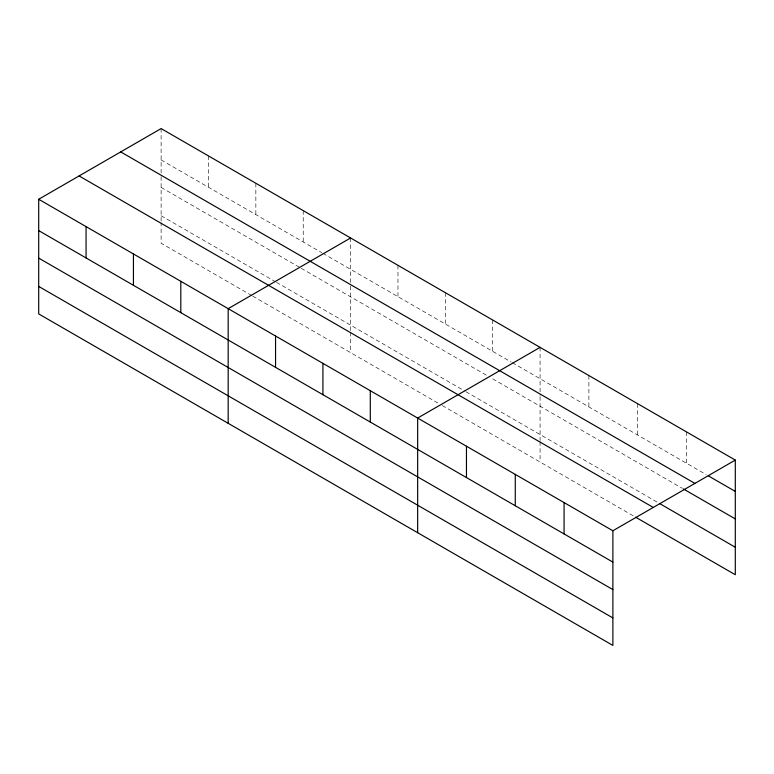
<?xml version="1.0" encoding="UTF-8"?>
<svg xmlns="http://www.w3.org/2000/svg" width="774" height="774" viewBox="0 0 774 774"><rect width="100%" height="100%" fill="white"/><g stroke="black" fill="none" stroke-linecap="round" stroke-linejoin="round"><path stroke-width="0.58" stroke-dasharray="3.87 2.9" d="M161.118 159.928L321.761 252.672M322.797 253.272L511.246 362.068M512.272 362.667L706.227 474.636M161.118 187.414L300.138 267.678M301.173 268.278L487.562 375.883M492.709 378.863L682.339 488.346M161.118 215.743L275.428 281.736M276.453 282.336L464.903 391.131M465.938 391.731L658.461 502.877M251.743 295.552L161.118 243.239L161.118 222.912M252.769 296.152L438.132 403.167M442.254 405.547L634.574 516.587M686.499 431.911L686.499 463.249M637.689 403.728L637.689 435.075M588.888 375.554L588.888 406.892M540.078 347.371L540.078 395.446M540.078 396.646L540.078 440.512M540.078 441.702L540.078 462.03M492.709 320.03L492.709 351.367M445.34 292.678L445.34 324.016M397.971 265.327L397.971 296.665M350.603 237.976L350.603 284.861M350.603 286.051L350.603 331.117M350.603 332.307L350.603 352.634M303.224 210.634L303.224 241.972M255.855 183.283L255.855 214.621M208.487 155.932L208.487 187.269M161.118 128.581L161.118 175.466M161.118 176.656L161.118 221.722"/><path stroke-width="1.16" d="M38.7 199.266L612.882 530.761L612.882 645.419L38.7 313.915L38.7 199.266L161.118 128.581L735.3 460.085L735.3 574.734L635.609 517.187M350.603 237.976L228.175 308.662L228.175 423.31M540.078 347.371L417.66 418.057L417.66 532.706M612.882 530.761L735.3 460.085M708.297 475.836L735.3 491.422M120.725 151.907L694.897 483.411M683.384 488.945L735.3 518.919M659.496 503.477L735.3 547.247M79.103 175.94L653.275 507.444M38.7 230.604L612.882 562.108M38.7 258.1L612.882 589.595M38.7 286.419L612.882 617.923M564.072 502.587L564.072 533.925M515.271 474.404L515.271 505.751M466.461 446.23L466.461 477.568M370.291 390.706L370.291 422.043M322.922 363.354L322.922 394.692M275.554 336.003L275.554 367.35M180.806 281.31L180.806 312.648M133.438 253.959L133.438 285.296M86.069 226.608L86.069 257.955"/></g></svg>
